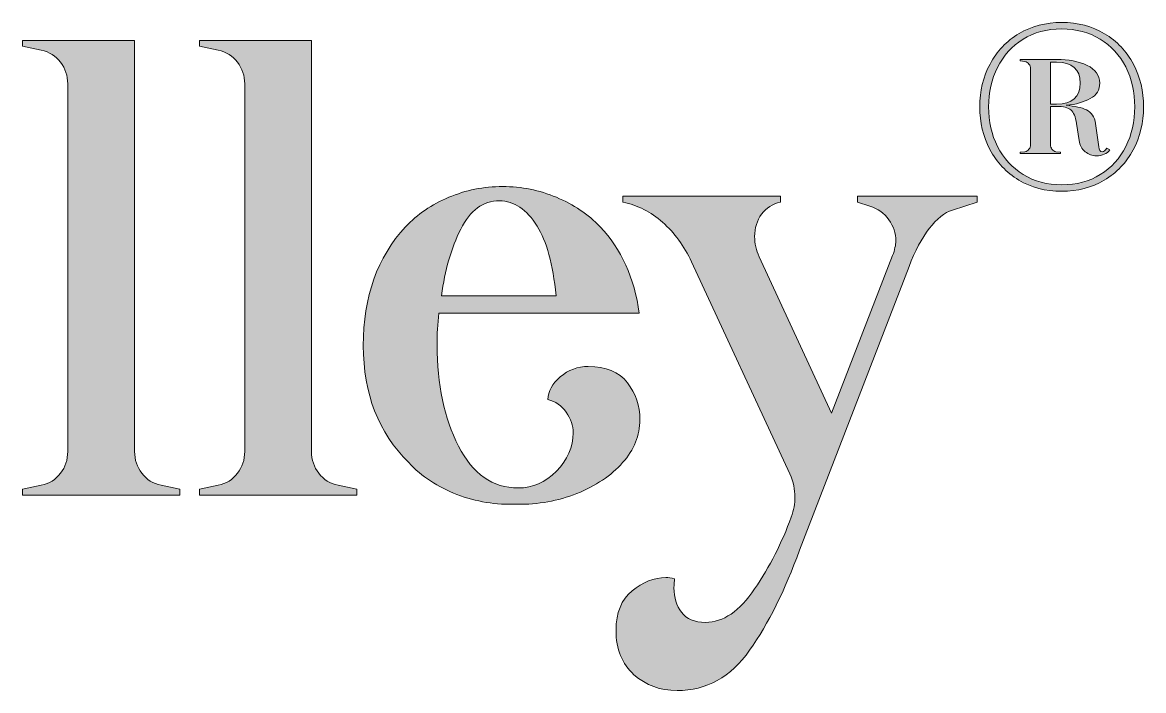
# Model space of a CAD drawing. Header units: inches. Extents: x 0.7 to 13.7, y -3.5 to -1.5.
# Drawn here: x 11.092 to 13.68, y -3.478 to -1.936 of the extents above; entities that cross this region are included whole.
import ezdxf

# ---------------------------------------------------------------- set-up
doc = ezdxf.new("R2010")
doc.units = ezdxf.units.IN
doc.header["$MEASUREMENT"] = 0
doc.layers.add('Layer 1', color=7, linetype='Continuous', lineweight=0)

# ---------------------------------------------------------------- blocks, each defined once
blk = doc.blocks.new('Block_3')
at = {"layer": 'Layer 1', "true_color": 0x000000, "transparency": 33554687}
h = blk.add_hatch(color=18, dxfattribs=at)
h.dxf.hatch_style = 2
edge = h.paths.add_edge_path()
edge.add_spline(control_points=[(11.1353, -3.0045), (11.1538, -3.0006), (11.1685, -2.9913), (11.1797, -2.9768), (11.1908, -2.9623), (11.1964, -2.9456), (11.1964, -2.9266), (11.1964, -2.9266), (11.1964, -2.0778), (11.1964, -2.0778), (11.1964, -2.0588), (11.1908, -2.0421), (11.1797, -2.0276), (11.1685, -2.0131), (11.1538, -2.0039), (11.1353, -1.9998), (11.1353, -1.9998), (11.0917, -1.9908), (11.0917, -1.9908), (11.0917, -1.9908), (11.0917, -1.9773), (11.0917, -1.9773), (11.0917, -1.9773), (11.3506, -1.9773), (11.3506, -1.9773), (11.3506, -1.9773), (11.3506, -2.9266), (11.3506, -2.9266), (11.3506, -2.9456), (11.3562, -2.9623), (11.3674, -2.9768), (11.3785, -2.9913), (11.3933, -3.0006), (11.4117, -3.0045), (11.4117, -3.0045), (11.4554, -3.0136), (11.4554, -3.0136), (11.4554, -3.0136), (11.4554, -3.027), (11.4554, -3.027), (11.4554, -3.027), (11.0917, -3.027), (11.0917, -3.027), (11.0917, -3.027), (11.0917, -3.0136), (11.0917, -3.0136), (11.0917, -3.0136), (11.1353, -3.0045), (11.1353, -3.0045)], knot_values=[0, 0, 0, 0, 1, 1, 1, 2, 2, 2, 3, 3, 3, 4, 4, 4, 5, 5, 5, 6, 6, 6, 7, 7, 7, 8, 8, 8, 9, 9, 9, 10, 10, 10, 11, 11, 11, 12, 12, 12, 13, 13, 13, 14, 14, 14, 15, 15, 15, 16, 16, 16, 16], degree=3, periodic=0)
h = blk.add_hatch(color=18, dxfattribs=at)
h.dxf.hatch_style = 2
edge = h.paths.add_edge_path()
edge.add_spline(control_points=[(11.5438, -3.0045), (11.5622, -3.0006), (11.577, -2.9913), (11.5882, -2.9768), (11.5993, -2.9623), (11.6049, -2.9456), (11.6049, -2.9266), (11.6049, -2.9266), (11.6049, -2.0778), (11.6049, -2.0778), (11.6049, -2.0588), (11.5993, -2.0421), (11.5882, -2.0276), (11.577, -2.0131), (11.5622, -2.0039), (11.5438, -1.9998), (11.5438, -1.9998), (11.5002, -1.9908), (11.5002, -1.9908), (11.5002, -1.9908), (11.5002, -1.9773), (11.5002, -1.9773), (11.5002, -1.9773), (11.7591, -1.9773), (11.7591, -1.9773), (11.7591, -1.9773), (11.7591, -2.9266), (11.7591, -2.9266), (11.7591, -2.9456), (11.7647, -2.9623), (11.7758, -2.9768), (11.787, -2.9913), (11.8018, -3.0006), (11.8202, -3.0045), (11.8202, -3.0045), (11.8638, -3.0136), (11.8638, -3.0136), (11.8638, -3.0136), (11.8638, -3.027), (11.8638, -3.027), (11.8638, -3.027), (11.5002, -3.027), (11.5002, -3.027), (11.5002, -3.027), (11.5002, -3.0136), (11.5002, -3.0136), (11.5002, -3.0136), (11.5438, -3.0045), (11.5438, -3.0045)], knot_values=[0, 0, 0, 0, 1, 1, 1, 2, 2, 2, 3, 3, 3, 4, 4, 4, 5, 5, 5, 6, 6, 6, 7, 7, 7, 8, 8, 8, 9, 9, 9, 10, 10, 10, 11, 11, 11, 12, 12, 12, 13, 13, 13, 14, 14, 14, 15, 15, 15, 16, 16, 16, 16], degree=3, periodic=0)
h = blk.add_hatch(color=18, dxfattribs=at)
h.dxf.hatch_style = 2
edge = h.paths.add_edge_path()
edge.add_spline(control_points=[(12.1034, -2.413), (12.0816, -2.4565), (12.0668, -2.5077), (12.059, -2.5667), (12.059, -2.5667), (12.3238, -2.5667), (12.3238, -2.5667), (12.316, -2.4937), (12.3015, -2.4402), (12.2801, -2.4062), (12.2559, -2.3672), (12.2268, -2.3477), (12.1929, -2.3477), (12.155, -2.3477), (12.1252, -2.3695), (12.1034, -2.413)], knot_values=[0, 0, 0, 0, 1, 1, 1, 2, 2, 2, 3, 3, 3, 4, 4, 4, 5, 5, 5, 5], degree=3, periodic=0)
edge = h.paths.add_edge_path()
edge.add_spline(control_points=[(12.4882, -2.7676), (12.5075, -2.7926), (12.5172, -2.8211), (12.5172, -2.8531), (12.5172, -2.8891), (12.5039, -2.9221), (12.4772, -2.9521), (12.4506, -2.9821), (12.4154, -3.0058), (12.3718, -3.0233), (12.3281, -3.0408), (12.2821, -3.049), (12.2336, -3.0481), (12.1851, -3.05), (12.1388, -3.0425), (12.0947, -3.0256), (12.0505, -3.0086), (12.0134, -2.9841), (11.9834, -2.9521), (11.9136, -2.8831), (11.8786, -2.7931), (11.8786, -2.6821), (11.8786, -2.5692), (11.9111, -2.4777), (11.9761, -2.4077), (12.0033, -2.3787), (12.0365, -2.356), (12.0758, -2.3395), (12.115, -2.323), (12.1565, -2.3147), (12.2001, -2.3147), (12.2438, -2.3147), (12.2852, -2.323), (12.3245, -2.3395), (12.3638, -2.356), (12.3975, -2.3787), (12.4256, -2.4077), (12.4741, -2.4587), (12.5042, -2.5252), (12.5158, -2.6072), (12.5158, -2.6072), (12.0532, -2.6072), (12.0532, -2.6072), (12.0503, -2.6312), (12.0489, -2.6557), (12.0489, -2.6807), (12.0489, -2.7716), (12.0653, -2.8494), (12.0983, -2.9138), (12.1313, -2.9783), (12.1773, -3.0106), (12.2365, -3.0106), (12.2695, -3.0106), (12.2988, -2.9976), (12.3245, -2.9715), (12.3502, -2.9456), (12.3631, -2.9161), (12.3631, -2.8831), (12.3631, -2.8671), (12.3577, -2.8513), (12.3471, -2.8358), (12.3364, -2.8204), (12.3223, -2.8106), (12.3049, -2.8066), (12.3049, -2.7876), (12.3143, -2.7701), (12.3332, -2.7541), (12.3522, -2.7381), (12.3737, -2.7301), (12.398, -2.7301), (12.4387, -2.7301), (12.4688, -2.7426), (12.4882, -2.7676)], knot_values=[0, 0, 0, 0, 1, 1, 1, 2, 2, 2, 3, 3, 3, 4, 4, 4, 5, 5, 5, 6, 6, 6, 7, 7, 7, 8, 8, 8, 9, 9, 9, 10, 10, 10, 11, 11, 11, 12, 12, 12, 13, 13, 13, 14, 14, 14, 15, 15, 15, 16, 16, 16, 17, 17, 17, 18, 18, 18, 19, 19, 19, 20, 20, 20, 21, 21, 21, 22, 22, 22, 23, 23, 23, 24, 24, 24, 24], degree=3, periodic=0)
h = blk.add_hatch(color=18, dxfattribs=at)
h.dxf.hatch_style = 2
edge = h.paths.add_edge_path()
edge.add_spline(control_points=[(13.2955, -2.3372), (13.2955, -2.3372), (13.2955, -2.3507), (13.2955, -2.3507), (13.2955, -2.3507), (13.2388, -2.3688), (13.2388, -2.3688), (13.2203, -2.3747), (13.2024, -2.389), (13.1849, -2.4115), (13.1675, -2.434), (13.152, -2.4632), (13.1384, -2.4992), (13.1384, -2.4992), (12.8853, -3.1545), (12.8853, -3.1545), (12.8523, -3.2465), (12.814, -3.3234), (12.7704, -3.3855), (12.7267, -3.4474), (12.6709, -3.4784), (12.6031, -3.4784), (12.5643, -3.4784), (12.5311, -3.4662), (12.5034, -3.4417), (12.4758, -3.4172), (12.462, -3.383), (12.462, -3.3389), (12.462, -3.299), (12.4743, -3.2687), (12.4991, -3.2482), (12.5238, -3.2277), (12.5497, -3.2175), (12.5769, -3.2175), (12.5827, -3.2175), (12.5895, -3.2185), (12.5973, -3.2205), (12.5963, -3.2255), (12.5958, -3.2325), (12.5958, -3.2415), (12.5958, -3.2635), (12.6016, -3.2822), (12.6133, -3.2977), (12.6249, -3.3132), (12.6433, -3.321), (12.6685, -3.321), (12.7093, -3.321), (12.7471, -3.2952), (12.782, -3.2437), (12.8169, -3.1922), (12.845, -3.137), (12.8664, -3.078), (12.8722, -3.062), (12.8751, -3.0465), (12.8751, -3.0315), (12.8751, -3.0145), (12.8712, -2.9966), (12.8635, -2.9776), (12.8635, -2.9776), (12.6365, -2.4887), (12.6365, -2.4887), (12.6191, -2.4517), (12.5968, -2.4212), (12.5696, -2.3972), (12.5425, -2.3732), (12.5119, -2.3577), (12.478, -2.3507), (12.478, -2.3507), (12.478, -2.3372), (12.478, -2.3372), (12.478, -2.3372), (12.8416, -2.3372), (12.8416, -2.3372), (12.8416, -2.3372), (12.8416, -2.3507), (12.8416, -2.3507), (12.8232, -2.3547), (12.8087, -2.364), (12.798, -2.3785), (12.7873, -2.393), (12.782, -2.4102), (12.782, -2.4302), (12.782, -2.4462), (12.7854, -2.4617), (12.7922, -2.4767), (12.7922, -2.4767), (12.9595, -2.8381), (12.9595, -2.8381), (12.9595, -2.8381), (13.1006, -2.4737), (13.1006, -2.4737), (13.1054, -2.4607), (13.1078, -2.4497), (13.1078, -2.4407), (13.1078, -2.4227), (13.1025, -2.4062), (13.0918, -2.3912), (13.0812, -2.3762), (13.0666, -2.3657), (13.0482, -2.3597), (13.0482, -2.3597), (13.0191, -2.3507), (13.0191, -2.3507), (13.0191, -2.3507), (13.0191, -2.3372), (13.0191, -2.3372), (13.0191, -2.3372), (13.2955, -2.3372), (13.2955, -2.3372)], knot_values=[0, 0, 0, 0, 1, 1, 1, 2, 2, 2, 3, 3, 3, 4, 4, 4, 5, 5, 5, 6, 6, 6, 7, 7, 7, 8, 8, 8, 9, 9, 9, 10, 10, 10, 11, 11, 11, 12, 12, 12, 13, 13, 13, 14, 14, 14, 15, 15, 15, 16, 16, 16, 17, 17, 17, 18, 18, 18, 19, 19, 19, 20, 20, 20, 21, 21, 21, 22, 22, 22, 23, 23, 23, 24, 24, 24, 25, 25, 25, 26, 26, 26, 27, 27, 27, 28, 28, 28, 29, 29, 29, 30, 30, 30, 31, 31, 31, 32, 32, 32, 33, 33, 33, 34, 34, 34, 35, 35, 35, 36, 36, 36, 36], degree=3, periodic=0)
at = {"layer": 'Layer 1'}
for points, knots in [([(11.1353, -3.0045), (11.1538, -3.0006), (11.1685, -2.9913), (11.1797, -2.9768), (11.1908, -2.9623), (11.1964, -2.9456), (11.1964, -2.9266), (11.1964, -2.9266), (11.1964, -2.0778), (11.1964, -2.0778), (11.1964, -2.0588), (11.1908, -2.0421), (11.1797, -2.0276), (11.1685, -2.0131), (11.1538, -2.0039), (11.1353, -1.9998), (11.1353, -1.9998), (11.0917, -1.9908), (11.0917, -1.9908), (11.0917, -1.9908), (11.0917, -1.9773), (11.0917, -1.9773), (11.0917, -1.9773), (11.3506, -1.9773), (11.3506, -1.9773), (11.3506, -1.9773), (11.3506, -2.9266), (11.3506, -2.9266), (11.3506, -2.9456), (11.3562, -2.9623), (11.3674, -2.9768), (11.3785, -2.9913), (11.3933, -3.0006), (11.4117, -3.0045), (11.4117, -3.0045), (11.4554, -3.0136), (11.4554, -3.0136), (11.4554, -3.0136), (11.4554, -3.027), (11.4554, -3.027), (11.4554, -3.027), (11.0917, -3.027), (11.0917, -3.027), (11.0917, -3.027), (11.0917, -3.0136), (11.0917, -3.0136), (11.0917, -3.0136), (11.1353, -3.0045), (11.1353, -3.0045)], [0, 0, 0, 0, 1, 1, 1, 2, 2, 2, 3, 3, 3, 4, 4, 4, 5, 5, 5, 6, 6, 6, 7, 7, 7, 8, 8, 8, 9, 9, 9, 10, 10, 10, 11, 11, 11, 12, 12, 12, 13, 13, 13, 14, 14, 14, 15, 15, 15, 16, 16, 16, 16]), ([(11.5438, -3.0045), (11.5622, -3.0006), (11.577, -2.9913), (11.5882, -2.9768), (11.5993, -2.9623), (11.6049, -2.9456), (11.6049, -2.9266), (11.6049, -2.9266), (11.6049, -2.0778), (11.6049, -2.0778), (11.6049, -2.0588), (11.5993, -2.0421), (11.5882, -2.0276), (11.577, -2.0131), (11.5622, -2.0039), (11.5438, -1.9998), (11.5438, -1.9998), (11.5002, -1.9908), (11.5002, -1.9908), (11.5002, -1.9908), (11.5002, -1.9773), (11.5002, -1.9773), (11.5002, -1.9773), (11.7591, -1.9773), (11.7591, -1.9773), (11.7591, -1.9773), (11.7591, -2.9266), (11.7591, -2.9266), (11.7591, -2.9456), (11.7647, -2.9623), (11.7758, -2.9768), (11.787, -2.9913), (11.8018, -3.0006), (11.8202, -3.0045), (11.8202, -3.0045), (11.8638, -3.0136), (11.8638, -3.0136), (11.8638, -3.0136), (11.8638, -3.027), (11.8638, -3.027), (11.8638, -3.027), (11.5002, -3.027), (11.5002, -3.027), (11.5002, -3.027), (11.5002, -3.0136), (11.5002, -3.0136), (11.5002, -3.0136), (11.5438, -3.0045), (11.5438, -3.0045)], [0, 0, 0, 0, 1, 1, 1, 2, 2, 2, 3, 3, 3, 4, 4, 4, 5, 5, 5, 6, 6, 6, 7, 7, 7, 8, 8, 8, 9, 9, 9, 10, 10, 10, 11, 11, 11, 12, 12, 12, 13, 13, 13, 14, 14, 14, 15, 15, 15, 16, 16, 16, 16]), ([(12.4882, -2.7676), (12.5075, -2.7926), (12.5172, -2.8211), (12.5172, -2.8531), (12.5172, -2.8891), (12.5039, -2.9221), (12.4772, -2.9521), (12.4506, -2.9821), (12.4154, -3.0058), (12.3718, -3.0233), (12.3281, -3.0408), (12.2821, -3.049), (12.2336, -3.0481), (12.1851, -3.05), (12.1388, -3.0425), (12.0947, -3.0256), (12.0505, -3.0086), (12.0134, -2.9841), (11.9834, -2.9521), (11.9136, -2.8831), (11.8786, -2.7931), (11.8786, -2.6821), (11.8786, -2.5692), (11.9111, -2.4777), (11.9761, -2.4077), (12.0033, -2.3787), (12.0365, -2.356), (12.0758, -2.3395), (12.115, -2.323), (12.1565, -2.3147), (12.2001, -2.3147), (12.2438, -2.3147), (12.2852, -2.323), (12.3245, -2.3395), (12.3638, -2.356), (12.3975, -2.3787), (12.4256, -2.4077), (12.4741, -2.4587), (12.5042, -2.5252), (12.5158, -2.6072), (12.5158, -2.6072), (12.0532, -2.6072), (12.0532, -2.6072), (12.0503, -2.6312), (12.0489, -2.6557), (12.0489, -2.6807), (12.0489, -2.7716), (12.0653, -2.8494), (12.0983, -2.9138), (12.1313, -2.9783), (12.1773, -3.0106), (12.2365, -3.0106), (12.2695, -3.0106), (12.2988, -2.9976), (12.3245, -2.9715), (12.3502, -2.9456), (12.3631, -2.9161), (12.3631, -2.8831), (12.3631, -2.8671), (12.3577, -2.8513), (12.3471, -2.8358), (12.3364, -2.8204), (12.3223, -2.8106), (12.3049, -2.8066), (12.3049, -2.7876), (12.3143, -2.7701), (12.3332, -2.7541), (12.3522, -2.7381), (12.3737, -2.7301), (12.398, -2.7301), (12.4387, -2.7301), (12.4688, -2.7426), (12.4882, -2.7676)], [0, 0, 0, 0, 1, 1, 1, 2, 2, 2, 3, 3, 3, 4, 4, 4, 5, 5, 5, 6, 6, 6, 7, 7, 7, 8, 8, 8, 9, 9, 9, 10, 10, 10, 11, 11, 11, 12, 12, 12, 13, 13, 13, 14, 14, 14, 15, 15, 15, 16, 16, 16, 17, 17, 17, 18, 18, 18, 19, 19, 19, 20, 20, 20, 21, 21, 21, 22, 22, 22, 23, 23, 23, 24, 24, 24, 24]), ([(12.1034, -2.413), (12.0816, -2.4565), (12.0668, -2.5077), (12.059, -2.5667), (12.059, -2.5667), (12.3238, -2.5667), (12.3238, -2.5667), (12.316, -2.4937), (12.3015, -2.4402), (12.2801, -2.4062), (12.2559, -2.3672), (12.2268, -2.3477), (12.1929, -2.3477), (12.155, -2.3477), (12.1252, -2.3695), (12.1034, -2.413)], [0, 0, 0, 0, 1, 1, 1, 2, 2, 2, 3, 3, 3, 4, 4, 4, 5, 5, 5, 5]), ([(13.2955, -2.3372), (13.2955, -2.3372), (13.2955, -2.3507), (13.2955, -2.3507), (13.2955, -2.3507), (13.2388, -2.3688), (13.2388, -2.3688), (13.2203, -2.3747), (13.2024, -2.389), (13.1849, -2.4115), (13.1675, -2.434), (13.152, -2.4632), (13.1384, -2.4992), (13.1384, -2.4992), (12.8853, -3.1545), (12.8853, -3.1545), (12.8523, -3.2465), (12.814, -3.3234), (12.7704, -3.3855), (12.7267, -3.4474), (12.6709, -3.4784), (12.6031, -3.4784), (12.5643, -3.4784), (12.5311, -3.4662), (12.5034, -3.4417), (12.4758, -3.4172), (12.462, -3.383), (12.462, -3.3389), (12.462, -3.299), (12.4743, -3.2687), (12.4991, -3.2482), (12.5238, -3.2277), (12.5497, -3.2175), (12.5769, -3.2175), (12.5827, -3.2175), (12.5895, -3.2185), (12.5973, -3.2205), (12.5963, -3.2255), (12.5958, -3.2325), (12.5958, -3.2415), (12.5958, -3.2635), (12.6016, -3.2822), (12.6133, -3.2977), (12.6249, -3.3132), (12.6433, -3.321), (12.6685, -3.321), (12.7093, -3.321), (12.7471, -3.2952), (12.782, -3.2437), (12.8169, -3.1922), (12.845, -3.137), (12.8664, -3.078), (12.8722, -3.062), (12.8751, -3.0465), (12.8751, -3.0315), (12.8751, -3.0145), (12.8712, -2.9966), (12.8635, -2.9776), (12.8635, -2.9776), (12.6365, -2.4887), (12.6365, -2.4887), (12.6191, -2.4517), (12.5968, -2.4212), (12.5696, -2.3972), (12.5425, -2.3732), (12.5119, -2.3577), (12.478, -2.3507), (12.478, -2.3507), (12.478, -2.3372), (12.478, -2.3372), (12.478, -2.3372), (12.8416, -2.3372), (12.8416, -2.3372), (12.8416, -2.3372), (12.8416, -2.3507), (12.8416, -2.3507), (12.8232, -2.3547), (12.8087, -2.364), (12.798, -2.3785), (12.7873, -2.393), (12.782, -2.4102), (12.782, -2.4302), (12.782, -2.4462), (12.7854, -2.4617), (12.7922, -2.4767), (12.7922, -2.4767), (12.9595, -2.8381), (12.9595, -2.8381), (12.9595, -2.8381), (13.1006, -2.4737), (13.1006, -2.4737), (13.1054, -2.4607), (13.1078, -2.4497), (13.1078, -2.4407), (13.1078, -2.4227), (13.1025, -2.4062), (13.0918, -2.3912), (13.0812, -2.3762), (13.0666, -2.3657), (13.0482, -2.3597), (13.0482, -2.3597), (13.0191, -2.3507), (13.0191, -2.3507), (13.0191, -2.3507), (13.0191, -2.3372), (13.0191, -2.3372), (13.0191, -2.3372), (13.2955, -2.3372), (13.2955, -2.3372)], [0, 0, 0, 0, 1, 1, 1, 2, 2, 2, 3, 3, 3, 4, 4, 4, 5, 5, 5, 6, 6, 6, 7, 7, 7, 8, 8, 8, 9, 9, 9, 10, 10, 10, 11, 11, 11, 12, 12, 12, 13, 13, 13, 14, 14, 14, 15, 15, 15, 16, 16, 16, 17, 17, 17, 18, 18, 18, 19, 19, 19, 20, 20, 20, 21, 21, 21, 22, 22, 22, 23, 23, 23, 24, 24, 24, 25, 25, 25, 26, 26, 26, 27, 27, 27, 28, 28, 28, 29, 29, 29, 30, 30, 30, 31, 31, 31, 32, 32, 32, 33, 33, 33, 34, 34, 34, 35, 35, 35, 36, 36, 36, 36])]:
    blk.add_open_spline(points, degree=3, knots=knots, dxfattribs=at)
blk = doc.blocks.new('Block_2')
at = {"layer": 'Layer 1', "true_color": 0x000000, "transparency": 33554687}
h = blk.add_hatch(color=18, dxfattribs=at)
h.dxf.hatch_style = 2
edge = h.paths.add_edge_path()
edge.add_spline(control_points=[(13.4791, -2.0276), (13.4791, -2.0276), (13.465, -2.0276), (13.465, -2.0276), (13.465, -2.0276), (13.465, -2.1241), (13.465, -2.1241), (13.465, -2.1241), (13.4791, -2.1241), (13.4791, -2.1241), (13.5153, -2.1241), (13.5334, -2.108), (13.5334, -2.0756), (13.5334, -2.0436), (13.5153, -2.0276), (13.4791, -2.0276)], knot_values=[0, 0, 0, 0, 1, 1, 1, 2, 2, 2, 3, 3, 3, 4, 4, 4, 5, 5, 5, 5], degree=3, periodic=0)
edge = h.paths.add_edge_path()
edge.add_spline(control_points=[(13.4791, -2.0212), (13.5066, -2.0212), (13.53, -2.0257), (13.5494, -2.0349), (13.5688, -2.0441), (13.5785, -2.0576), (13.5785, -2.0756), (13.5785, -2.0916), (13.5713, -2.1036), (13.5569, -2.1116), (13.5425, -2.1196), (13.5239, -2.1248), (13.5009, -2.1271), (13.5209, -2.1288), (13.5367, -2.1323), (13.5482, -2.1376), (13.5596, -2.143), (13.5665, -2.1535), (13.5688, -2.1691), (13.5688, -2.1691), (13.5765, -2.2231), (13.5765, -2.2231), (13.5775, -2.2304), (13.5801, -2.2341), (13.5843, -2.2341), (13.5879, -2.2341), (13.5914, -2.2314), (13.595, -2.2261), (13.595, -2.2261), (13.6018, -2.2296), (13.6018, -2.2296), (13.5989, -2.2343), (13.5947, -2.2378), (13.5892, -2.2401), (13.5837, -2.2424), (13.5777, -2.2436), (13.5712, -2.2436), (13.5615, -2.2436), (13.5528, -2.2404), (13.545, -2.2341), (13.5373, -2.2278), (13.5326, -2.2191), (13.531, -2.2081), (13.531, -2.2081), (13.5251, -2.1691), (13.5251, -2.1691), (13.5229, -2.1535), (13.5185, -2.143), (13.5121, -2.1376), (13.5056, -2.1323), (13.4946, -2.1296), (13.4791, -2.1296), (13.4791, -2.1296), (13.465, -2.1296), (13.465, -2.1296), (13.465, -2.1296), (13.465, -2.2176), (13.465, -2.2176), (13.465, -2.2216), (13.4662, -2.2253), (13.4684, -2.2286), (13.4707, -2.2319), (13.4738, -2.2337), (13.4776, -2.2341), (13.4776, -2.2341), (13.4883, -2.2356), (13.4883, -2.2356), (13.4883, -2.2356), (13.4883, -2.2386), (13.4883, -2.2386), (13.4883, -2.2386), (13.3952, -2.2386), (13.3952, -2.2386), (13.3952, -2.2386), (13.3952, -2.2356), (13.3952, -2.2356), (13.3952, -2.2356), (13.4059, -2.2341), (13.4059, -2.2341), (13.4097, -2.2337), (13.4129, -2.2319), (13.4153, -2.2286), (13.4177, -2.2253), (13.419, -2.2216), (13.419, -2.2176), (13.419, -2.2176), (13.419, -2.0426), (13.419, -2.0426), (13.419, -2.0386), (13.4177, -2.0351), (13.4153, -2.0319), (13.4129, -2.0287), (13.4097, -2.0268), (13.4059, -2.0262), (13.4059, -2.0262), (13.3952, -2.0242), (13.3952, -2.0242), (13.3952, -2.0242), (13.3952, -2.0212), (13.3952, -2.0212), (13.3952, -2.0212), (13.4791, -2.0212), (13.4791, -2.0212)], knot_values=[0, 0, 0, 0, 1, 1, 1, 2, 2, 2, 3, 3, 3, 4, 4, 4, 5, 5, 5, 6, 6, 6, 7, 7, 7, 8, 8, 8, 9, 9, 9, 10, 10, 10, 11, 11, 11, 12, 12, 12, 13, 13, 13, 14, 14, 14, 15, 15, 15, 16, 16, 16, 17, 17, 17, 18, 18, 18, 19, 19, 19, 20, 20, 20, 21, 21, 21, 22, 22, 22, 23, 23, 23, 24, 24, 24, 25, 25, 25, 26, 26, 26, 27, 27, 27, 28, 28, 28, 29, 29, 29, 30, 30, 30, 31, 31, 31, 32, 32, 32, 33, 33, 33, 34, 34, 34, 34], degree=3, periodic=0)
edge = h.paths.add_edge_path()
edge.add_spline(control_points=[(13.6386, -2.0386), (13.6247, -2.0113), (13.605, -1.9898), (13.5795, -1.9742), (13.5539, -1.9585), (13.5243, -1.9507), (13.4907, -1.9507), (13.4568, -1.9507), (13.427, -1.9587), (13.4015, -1.9747), (13.376, -1.9907), (13.3563, -2.0123), (13.3426, -2.0397), (13.3288, -2.067), (13.322, -2.0973), (13.322, -2.1306), (13.322, -2.1643), (13.3289, -2.1948), (13.3428, -2.2221), (13.3567, -2.2494), (13.3765, -2.271), (13.402, -2.2868), (13.4275, -2.3027), (13.4571, -2.3106), (13.4907, -2.3106), (13.5247, -2.3106), (13.5544, -2.3027), (13.58, -2.2868), (13.6055, -2.271), (13.6251, -2.2494), (13.6389, -2.2221), (13.6526, -2.1948), (13.6595, -2.1643), (13.6595, -2.1306), (13.6595, -2.0966), (13.6525, -2.066), (13.6386, -2.0386)], knot_values=[0, 0, 0, 0, 1, 1, 1, 2, 2, 2, 3, 3, 3, 4, 4, 4, 5, 5, 5, 6, 6, 6, 7, 7, 7, 8, 8, 8, 9, 9, 9, 10, 10, 10, 11, 11, 11, 12, 12, 12, 12], degree=3, periodic=0)
edge = h.paths.add_edge_path()
edge.add_spline(control_points=[(13.6561, -2.2296), (13.6402, -2.2592), (13.6179, -2.2827), (13.5892, -2.2998), (13.5604, -2.317), (13.5276, -2.3256), (13.4907, -2.3256), (13.4535, -2.3256), (13.4206, -2.3169), (13.3918, -2.2996), (13.363, -2.2823), (13.3408, -2.2587), (13.3251, -2.2291), (13.3094, -2.1994), (13.3016, -2.1666), (13.3016, -2.1306), (13.3016, -2.0943), (13.3095, -2.0613), (13.3254, -2.0317), (13.3412, -2.002), (13.3635, -1.9786), (13.3923, -1.9614), (13.4211, -1.9443), (13.4539, -1.9357), (13.4907, -1.9357), (13.5282, -1.9357), (13.5613, -1.9443), (13.5899, -1.9617), (13.6185, -1.979), (13.6406, -2.0025), (13.6563, -2.0322), (13.672, -2.0618), (13.6798, -2.0946), (13.6798, -2.1306), (13.6798, -2.1669), (13.6719, -2.1999), (13.6561, -2.2296)], knot_values=[0, 0, 0, 0, 1, 1, 1, 2, 2, 2, 3, 3, 3, 4, 4, 4, 5, 5, 5, 6, 6, 6, 7, 7, 7, 8, 8, 8, 9, 9, 9, 10, 10, 10, 11, 11, 11, 12, 12, 12, 12], degree=3, periodic=0)
at = {"layer": 'Layer 1'}
for points, knots in [([(13.6561, -2.2296), (13.6402, -2.2592), (13.6179, -2.2827), (13.5892, -2.2998), (13.5604, -2.317), (13.5276, -2.3256), (13.4907, -2.3256), (13.4535, -2.3256), (13.4206, -2.3169), (13.3918, -2.2996), (13.363, -2.2823), (13.3408, -2.2587), (13.3251, -2.2291), (13.3094, -2.1994), (13.3016, -2.1666), (13.3016, -2.1306), (13.3016, -2.0943), (13.3095, -2.0613), (13.3254, -2.0317), (13.3412, -2.002), (13.3635, -1.9786), (13.3923, -1.9614), (13.4211, -1.9443), (13.4539, -1.9357), (13.4907, -1.9357), (13.5282, -1.9357), (13.5613, -1.9443), (13.5899, -1.9617), (13.6185, -1.979), (13.6406, -2.0025), (13.6563, -2.0322), (13.672, -2.0618), (13.6798, -2.0946), (13.6798, -2.1306), (13.6798, -2.1669), (13.6719, -2.1999), (13.6561, -2.2296)], [0, 0, 0, 0, 1, 1, 1, 2, 2, 2, 3, 3, 3, 4, 4, 4, 5, 5, 5, 6, 6, 6, 7, 7, 7, 8, 8, 8, 9, 9, 9, 10, 10, 10, 11, 11, 11, 12, 12, 12, 12]), ([(13.6386, -2.0386), (13.6247, -2.0113), (13.605, -1.9898), (13.5795, -1.9742), (13.5539, -1.9585), (13.5243, -1.9507), (13.4907, -1.9507), (13.4568, -1.9507), (13.427, -1.9587), (13.4015, -1.9747), (13.376, -1.9907), (13.3563, -2.0123), (13.3426, -2.0397), (13.3288, -2.067), (13.322, -2.0973), (13.322, -2.1306), (13.322, -2.1643), (13.3289, -2.1948), (13.3428, -2.2221), (13.3567, -2.2494), (13.3765, -2.271), (13.402, -2.2868), (13.4275, -2.3027), (13.4571, -2.3106), (13.4907, -2.3106), (13.5247, -2.3106), (13.5544, -2.3027), (13.58, -2.2868), (13.6055, -2.271), (13.6251, -2.2494), (13.6389, -2.2221), (13.6526, -2.1948), (13.6595, -2.1643), (13.6595, -2.1306), (13.6595, -2.0966), (13.6525, -2.066), (13.6386, -2.0386)], [0, 0, 0, 0, 1, 1, 1, 2, 2, 2, 3, 3, 3, 4, 4, 4, 5, 5, 5, 6, 6, 6, 7, 7, 7, 8, 8, 8, 9, 9, 9, 10, 10, 10, 11, 11, 11, 12, 12, 12, 12]), ([(13.4791, -2.0212), (13.5066, -2.0212), (13.53, -2.0257), (13.5494, -2.0349), (13.5688, -2.0441), (13.5785, -2.0576), (13.5785, -2.0756), (13.5785, -2.0916), (13.5713, -2.1036), (13.5569, -2.1116), (13.5425, -2.1196), (13.5239, -2.1248), (13.5009, -2.1271), (13.5209, -2.1288), (13.5367, -2.1323), (13.5482, -2.1376), (13.5596, -2.143), (13.5665, -2.1535), (13.5688, -2.1691), (13.5688, -2.1691), (13.5765, -2.2231), (13.5765, -2.2231), (13.5775, -2.2304), (13.5801, -2.2341), (13.5843, -2.2341), (13.5879, -2.2341), (13.5914, -2.2314), (13.595, -2.2261), (13.595, -2.2261), (13.6018, -2.2296), (13.6018, -2.2296), (13.5989, -2.2343), (13.5947, -2.2378), (13.5892, -2.2401), (13.5837, -2.2424), (13.5777, -2.2436), (13.5712, -2.2436), (13.5615, -2.2436), (13.5528, -2.2404), (13.545, -2.2341), (13.5373, -2.2278), (13.5326, -2.2191), (13.531, -2.2081), (13.531, -2.2081), (13.5251, -2.1691), (13.5251, -2.1691), (13.5229, -2.1535), (13.5185, -2.143), (13.5121, -2.1376), (13.5056, -2.1323), (13.4946, -2.1296), (13.4791, -2.1296), (13.4791, -2.1296), (13.465, -2.1296), (13.465, -2.1296), (13.465, -2.1296), (13.465, -2.2176), (13.465, -2.2176), (13.465, -2.2216), (13.4662, -2.2253), (13.4684, -2.2286), (13.4707, -2.2319), (13.4738, -2.2337), (13.4776, -2.2341), (13.4776, -2.2341), (13.4883, -2.2356), (13.4883, -2.2356), (13.4883, -2.2356), (13.4883, -2.2386), (13.4883, -2.2386), (13.4883, -2.2386), (13.3952, -2.2386), (13.3952, -2.2386), (13.3952, -2.2386), (13.3952, -2.2356), (13.3952, -2.2356), (13.3952, -2.2356), (13.4059, -2.2341), (13.4059, -2.2341), (13.4097, -2.2337), (13.4129, -2.2319), (13.4153, -2.2286), (13.4177, -2.2253), (13.419, -2.2216), (13.419, -2.2176), (13.419, -2.2176), (13.419, -2.0426), (13.419, -2.0426), (13.419, -2.0386), (13.4177, -2.0351), (13.4153, -2.0319), (13.4129, -2.0287), (13.4097, -2.0268), (13.4059, -2.0262), (13.4059, -2.0262), (13.3952, -2.0242), (13.3952, -2.0242), (13.3952, -2.0242), (13.3952, -2.0212), (13.3952, -2.0212), (13.3952, -2.0212), (13.4791, -2.0212), (13.4791, -2.0212)], [0, 0, 0, 0, 1, 1, 1, 2, 2, 2, 3, 3, 3, 4, 4, 4, 5, 5, 5, 6, 6, 6, 7, 7, 7, 8, 8, 8, 9, 9, 9, 10, 10, 10, 11, 11, 11, 12, 12, 12, 13, 13, 13, 14, 14, 14, 15, 15, 15, 16, 16, 16, 17, 17, 17, 18, 18, 18, 19, 19, 19, 20, 20, 20, 21, 21, 21, 22, 22, 22, 23, 23, 23, 24, 24, 24, 25, 25, 25, 26, 26, 26, 27, 27, 27, 28, 28, 28, 29, 29, 29, 30, 30, 30, 31, 31, 31, 32, 32, 32, 33, 33, 33, 34, 34, 34, 34]), ([(13.4791, -2.0276), (13.4791, -2.0276), (13.465, -2.0276), (13.465, -2.0276), (13.465, -2.0276), (13.465, -2.1241), (13.465, -2.1241), (13.465, -2.1241), (13.4791, -2.1241), (13.4791, -2.1241), (13.5153, -2.1241), (13.5334, -2.108), (13.5334, -2.0756), (13.5334, -2.0436), (13.5153, -2.0276), (13.4791, -2.0276)], [0, 0, 0, 0, 1, 1, 1, 2, 2, 2, 3, 3, 3, 4, 4, 4, 5, 5, 5, 5])]:
    blk.add_open_spline(points, degree=3, knots=knots, dxfattribs=at)
blk.add_blockref('Block_3', (0, 0), dxfattribs=at)
blk = doc.blocks.new('Block_1')
at = {"layer": 'Layer 1'}
blk.add_blockref('Block_2', (0, 0), dxfattribs=at)
blk = doc.blocks.new('Block_0')
at = {"layer": 'Layer 1'}
blk.add_blockref('Block_1', (0, 0), dxfattribs=at)

msp = doc.modelspace()

# ---------------------------------------------------------------- block references
at = {"layer": 'Layer 1'}
msp.add_blockref('Block_0', (0, 0), dxfattribs=at)

doc.saveas('drawing.dxf')
